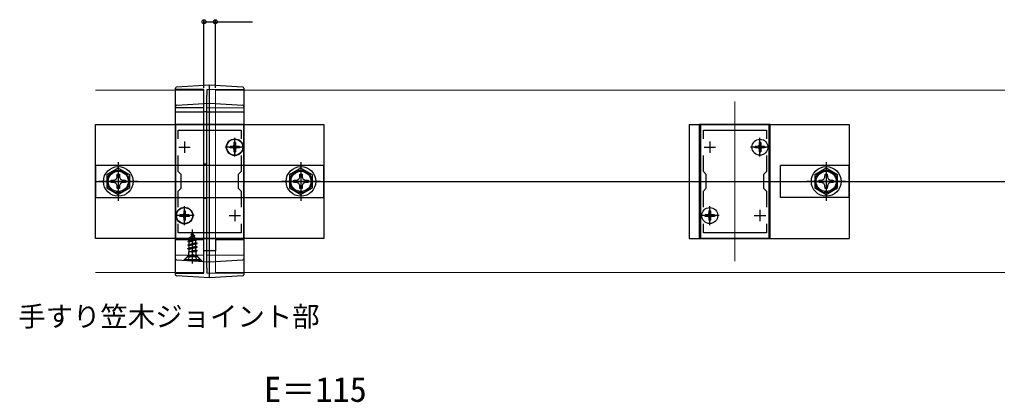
# Model space of a CAD drawing. Units: millimetres, scale not verified. Extents: x -875 to 875, y -1299 to 1292.
# Drawn here: x -343 to 85.3, y 533.3 to 698.7 of the extents above; entities that cross this region are included whole.
import ezdxf
from ezdxf.enums import TextEntityAlignment as Align

# ---------------------------------------------------------------- set-up
doc = ezdxf.new("R2010")
doc.units = ezdxf.units.MM
doc.header["$LTSCALE"] = 8
for name, color, linetype in [('0-2_USER1', 3, 'Continuous'), ('0-3_YKK_11', 7, 'Continuous'), ('0-6_YKK_13', 4, 'Continuous'), ('0-8_YKK_D', 6, 'Continuous'), ('0-A_YSS_K', 3, 'Continuous')]:
    doc.layers.add(name, color=color, linetype=linetype)
doc.layers.add('0-5_YKK_12', color=2, linetype='Continuous', lineweight=18)
doc.styles.add('ＭＳ ゴシック', font='')
doc.styles.get('ＭＳ ゴシック').set_extended_font_data('MS Gothic')

msp = doc.modelspace()

# ---------------------------------------------------------------- linework, layer by layer
at = {"layer": '0-3_YKK_11'}
for p, q in [((-273.243, 642.665), (-268.243, 642.665)), ((-270.743, 645.165), (-270.743, 640.165)), ((-251.243, 642.665), (-246.243, 642.665)), ((-248.743, 645.165), (-248.743, 640.165)), ((-43.243, 642.665), (-38.243, 642.665)), ((-40.743, 645.165), (-40.743, 640.165)), ((-21.243, 642.665), (-16.243, 642.665)), ((-18.743, 645.165), (-18.743, 640.165)), ((-273.243, 612.665), (-268.243, 612.665)), ((-270.743, 615.165), (-270.743, 610.165)), ((-251.243, 612.665), (-246.243, 612.665)), ((-248.743, 615.165), (-248.743, 610.165)), ((-43.243, 612.665), (-38.243, 612.665)), ((-40.743, 615.165), (-40.743, 610.165)), ((-21.243, 612.665), (-16.243, 612.665)), ((-18.743, 615.165), (-18.743, 610.165))]:
    msp.add_line(p, q, dxfattribs=at)
for points in [[(-274.743, 652.665), (-274.743, 602.665), (-244.743, 602.665), (-244.743, 652.665)], [(-44.743, 652.665), (-44.743, 602.665), (-14.743, 602.665), (-14.743, 652.665)]]:
    msp.add_lwpolyline(points, close=True, dxfattribs=at)
for points in [[(-273.543, 646.298), (-273.543, 650.165), (-245.943, 650.165), (-245.943, 646.298)], [(-43.543, 646.298), (-43.543, 650.165), (-15.943, 650.165), (-15.943, 646.298)], [(-273.543, 616.298), (-273.543, 623.365), (-272.243, 624.665), (-272.243, 630.665), (-273.543, 631.965), (-273.543, 639.032)], [(-245.943, 639.032), (-245.943, 631.965), (-247.243, 630.665), (-247.243, 624.665), (-245.943, 623.365), (-245.943, 616.298)], [(-43.543, 616.298), (-43.543, 623.365), (-42.243, 624.665), (-42.243, 630.665), (-43.543, 631.965), (-43.543, 639.032)], [(-15.943, 639.032), (-15.943, 631.965), (-17.243, 630.665), (-17.243, 624.665), (-15.943, 623.365), (-15.943, 616.298)], [(-245.943, 609.032), (-245.943, 605.165), (-273.543, 605.165), (-273.543, 609.032)], [(-15.943, 609.032), (-15.943, 605.165), (-43.543, 605.165), (-43.543, 609.032)]]:
    msp.add_lwpolyline(points, dxfattribs=at)
at = {"layer": '0-5_YKK_12'}
for p, q in [((-274.743, 667.665), (-309.743, 667.665)), ((-274.743, 667.665), (-262.243, 667.665)), ((-262.243, 667.665), (-262.243, 587.665)), ((-257.243, 667.665), (-257.243, 587.665)), ((-257.243, 667.665), (-244.743, 667.665)), ((785.257, 667.665), (-244.743, 667.665)), ((-259.743, 592.665), (-259.743, 662.665)), ((-29.743, 592.665), (-29.743, 662.665)), ((-274.743, 587.665), (-309.743, 587.665)), ((-274.743, 587.665), (-262.243, 587.665))]:
    msp.add_line(p, q, dxfattribs=at)
msp.add_lwpolyline([(-257.243, 587.665), (-244.743, 587.665), (785.257, 587.665)], dxfattribs=at)
at = {"layer": '0-6_YKK_13'}
for p, q in [((-274.274, 669.076), (-259.743, 669.965)), ((-259.743, 669.965), (-245.213, 669.076)), ((-262.243, 667.921), (-274.743, 667.965)), ((-274.743, 589.294), (-274.743, 665.742)), ((-262.243, 589.5), (-262.243, 665.588)), ((-244.743, 667.965), (-261.043, 667.823)), ((-261.043, 589.599), (-261.043, 665.489)), ((-259.743, 666.671), (-259.743, 666.627)), ((-259.743, 588.357), (-259.743, 666.627)), ((-244.743, 665.742), (-244.743, 589.294)), ((-262.243, 659.921), (-274.743, 659.965)), ((-274.274, 661.076), (-259.743, 661.965)), ((-244.743, 659.965), (-261.043, 659.823)), ((-259.743, 661.965), (-245.213, 661.076)), ((-274.743, 658.165), (-262.243, 658.165)), ((-261.043, 658.165), (-262.243, 658.165)), ((-261.043, 658.165), (-244.743, 658.165)), ((-49.743, 652.665), (20.257, 652.665)), ((-14.243, 652.665), (-45.243, 652.665)), ((-14.243, 602.665), (-14.243, 652.665)), ((20.257, 652.665), (20.257, 602.665)), ((-248.743, 638.515), (-248.743, 646.815)), ((-18.743, 638.515), (-18.743, 646.815)), ((-244.593, 642.665), (-252.893, 642.665)), ((-250.793, 643.015), (-250.793, 642.315)), ((-249.593, 643.015), (-250.793, 643.015)), ((-248.393, 644.715), (-249.093, 644.715)), ((-249.093, 644.715), (-249.093, 643.515)), ((-248.393, 644.715), (-248.393, 643.515)), ((-246.693, 643.015), (-247.893, 643.015)), ((-246.693, 643.015), (-246.693, 642.315)), ((-14.593, 642.665), (-22.893, 642.665)), ((-20.793, 643.015), (-20.793, 642.315)), ((-19.593, 643.015), (-20.793, 643.015)), ((-18.393, 644.715), (-19.093, 644.715)), ((-19.093, 644.715), (-19.093, 643.515)), ((-18.393, 644.715), (-18.393, 643.515)), ((-16.693, 643.015), (-17.893, 643.015)), ((-16.693, 643.015), (-16.693, 642.315)), ((-249.593, 642.315), (-250.793, 642.315)), ((-249.093, 641.815), (-249.093, 640.615)), ((-248.393, 640.615), (-249.093, 640.615)), ((-248.393, 641.815), (-248.393, 640.615)), ((-246.693, 642.315), (-247.893, 642.315)), ((-19.593, 642.315), (-20.793, 642.315)), ((-19.093, 641.815), (-19.093, 640.615)), ((-18.393, 640.615), (-19.093, 640.615)), ((-18.393, 641.815), (-18.393, 640.615)), ((-16.693, 642.315), (-17.893, 642.315)), ((-299.743, 636.165), (-299.743, 619.165)), ((-261.043, 635.165), (-262.243, 635.165)), ((-219.743, 636.165), (-219.743, 619.165)), ((10.257, 636.165), (10.257, 619.165)), ((-300.266, 629.519), (-300.244, 630.765)), ((-220.266, 629.519), (-220.244, 630.765)), ((9.734, 629.519), (9.756, 630.765)), ((-291.243, 627.665), (-308.243, 627.665)), ((-211.243, 627.665), (-228.243, 627.665)), ((18.757, 627.665), (1.757, 627.665)), ((-270.743, 608.515), (-270.743, 616.815)), ((-261.043, 620.165), (-262.243, 620.165)), ((-40.743, 608.515), (-40.743, 616.815)), ((-266.593, 612.665), (-274.893, 612.665)), ((-272.793, 613.015), (-272.793, 612.315)), ((-271.593, 613.015), (-272.793, 613.015)), ((-270.393, 614.715), (-271.093, 614.715)), ((-271.093, 614.715), (-271.093, 613.515)), ((-270.393, 614.715), (-270.393, 613.515)), ((-268.693, 613.015), (-269.893, 613.015)), ((-268.693, 613.015), (-268.693, 612.315)), ((-36.593, 612.665), (-44.893, 612.665)), ((-42.793, 613.015), (-42.793, 612.315)), ((-41.593, 613.015), (-42.793, 613.015)), ((-40.393, 614.715), (-41.093, 614.715)), ((-41.093, 614.715), (-41.093, 613.515)), ((-40.393, 614.715), (-40.393, 613.515)), ((-38.693, 613.015), (-39.893, 613.015)), ((-38.693, 613.015), (-38.693, 612.315)), ((-271.593, 612.315), (-272.793, 612.315)), ((-271.093, 611.815), (-271.093, 610.615)), ((-270.393, 610.615), (-271.093, 610.615)), ((-270.393, 611.815), (-270.393, 610.615)), ((-268.693, 612.315), (-269.893, 612.315)), ((-41.593, 612.315), (-42.793, 612.315)), ((-41.093, 611.815), (-41.093, 610.615)), ((-40.393, 610.615), (-41.093, 610.615)), ((-40.393, 611.815), (-40.393, 610.615)), ((-38.693, 612.315), (-39.893, 612.315)), ((-267.243, 605.115), (-267.99, 603.312)), ((-267.99, 603.312), (-266.819, 604.091)), ((-267.843, 604.525), (-267.376, 604.795)), ((-267.843, 604.425), (-267.843, 604.525)), ((-267.843, 604.425), (-267.589, 604.279)), ((-267.243, 591.615), (-267.243, 606.61)), ((-267.243, 605.115), (-266.819, 604.091)), ((-266.819, 604.091), (-266.193, 603.73)), ((-274.743, 602.165), (-262.243, 602.165)), ((-269.243, 601.345), (-265.493, 602.14)), ((-269.243, 601.245), (-265.493, 602.04)), ((-269.243, 601.345), (-268.667, 601.678)), ((-269.243, 601.245), (-269.243, 601.345)), ((-269.243, 601.245), (-268.718, 600.942)), ((-265.243, 600.55), (-269.243, 599.755)), ((-269.243, 599.655), (-265.243, 600.45)), ((-269.243, 599.755), (-268.718, 600.058)), ((-269.243, 599.655), (-269.243, 599.755)), ((-269.243, 599.655), (-268.718, 599.352)), ((-265.877, 601.818), (-268.718, 600.942)), ((-268.718, 600.058), (-268.718, 600.942)), ((-268.718, 600.058), (-265.768, 600.853)), ((-265.768, 600.147), (-268.718, 599.352)), ((-268.275, 602.623), (-268.667, 601.678)), ((-268.667, 601.678), (-266.173, 602.533)), ((-268.643, 602.835), (-266.193, 603.63)), ((-268.643, 602.935), (-267.99, 603.312)), ((-268.643, 602.835), (-268.275, 602.623)), ((-268.275, 602.623), (-266.544, 603.427)), ((-266.544, 603.427), (-266.193, 603.63)), ((-266.544, 603.427), (-266.173, 602.533)), ((-266.193, 603.63), (-266.193, 603.73)), ((-266.173, 602.533), (-265.493, 602.14)), ((-265.877, 601.818), (-265.493, 602.04)), ((-265.877, 601.818), (-265.768, 601.554)), ((-265.768, 600.853), (-265.768, 601.554)), ((-265.768, 600.853), (-265.243, 600.55)), ((-265.768, 600.147), (-265.243, 600.45)), ((-265.768, 599.263), (-265.768, 600.147)), ((-265.493, 602.04), (-265.493, 602.14)), ((-265.243, 600.45), (-265.243, 600.55)), ((-257.243, 602.165), (-257.243, 597.165)), ((-257.243, 602.165), (-244.743, 602.165)), ((-274.743, 595.365), (-262.243, 595.409)), ((-269.493, 595.383), (-269.493, 594.615)), ((-269.243, 598.165), (-265.243, 598.96)), ((-265.243, 598.86), (-269.243, 598.065)), ((-269.243, 598.165), (-268.718, 598.468)), ((-269.243, 598.065), (-269.243, 598.165)), ((-269.243, 598.065), (-268.718, 597.762)), ((-269.022, 596.702), (-268.718, 596.878)), ((-265.608, 596.702), (-269.022, 596.702)), ((-268.878, 595.561), (-268.878, 596.702)), ((-268.718, 598.468), (-268.718, 599.352)), ((-268.718, 598.468), (-265.768, 599.263)), ((-265.768, 598.557), (-268.718, 597.762)), ((-268.718, 596.878), (-268.718, 597.762)), ((-268.718, 596.878), (-265.768, 597.673)), ((-268.602, 596.702), (-265.243, 597.37)), ((-265.243, 597.27), (-268.098, 596.702)), ((-266.098, 594.93), (-267.243, 595.539)), ((-265.768, 596.967), (-266.749, 596.702)), ((-265.768, 599.263), (-265.243, 598.96)), ((-265.768, 598.557), (-265.243, 598.86)), ((-265.768, 597.673), (-265.768, 598.557)), ((-265.768, 597.673), (-265.243, 597.37)), ((-265.768, 596.967), (-265.243, 597.27)), ((-265.768, 596.702), (-265.768, 596.967)), ((-265.608, 595.561), (-265.608, 596.702)), ((-265.243, 598.86), (-265.243, 598.96)), ((-265.243, 597.27), (-265.243, 597.37)), ((-264.993, 594.615), (-264.993, 595.399)), ((-261.043, 597.165), (-262.243, 597.165)), ((-257.243, 597.165), (-261.043, 597.165)), ((-261.043, 595.507), (-244.743, 595.365)), ((-274.274, 593.254), (-259.743, 592.365)), ((-269.493, 594.615), (-271.051, 593.057)), ((-270.743, 593.365), (-269.112, 594.996)), ((-270.743, 593.115), (-270.743, 593.365)), ((-270.743, 593.365), (-263.743, 593.365)), ((-270.743, 593.115), (-263.743, 593.115)), ((-264.993, 594.615), (-269.493, 594.615)), ((-265.493, 595.115), (-268.993, 595.115)), ((-265.193, 593.115), (-266.098, 594.93)), ((-262.938, 592.56), (-264.993, 594.615)), ((-259.743, 592.365), (-245.213, 593.254)), ((-274.743, 587.365), (-262.243, 587.409)), ((-261.043, 587.507), (-244.743, 587.365))]:
    msp.add_line(p, q, dxfattribs=at)
for points in [[(-274.743, 665.742), (-274.743, 666.038), (-274.743, 666.329), (-274.743, 666.615), (-274.743, 666.893), (-274.743, 667.156), (-274.743, 667.405), (-274.743, 667.636), (-274.743, 667.846), (-274.743, 668.033), (-274.743, 668.196), (-274.743, 668.331), (-274.743, 668.437), (-274.743, 668.515), (-274.743, 668.562), (-274.743, 668.577)], [(-259.743, 666.627), (-259.743, 666.975), (-259.743, 667.318), (-259.743, 667.655), (-259.743, 667.982), (-259.743, 668.292), (-259.743, 668.584), (-259.743, 668.857), (-259.743, 669.104), (-259.743, 669.324), (-259.743, 669.516), (-259.743, 669.675), (-259.743, 669.8), (-259.743, 669.891), (-259.743, 669.947), (-259.743, 669.965)], [(-244.743, 668.577), (-244.743, 668.562), (-244.743, 668.515), (-244.743, 668.437), (-244.743, 668.331), (-244.743, 668.196), (-244.743, 668.033), (-244.743, 667.846), (-244.743, 667.636), (-244.743, 667.405), (-244.743, 667.156), (-244.743, 666.893), (-244.743, 666.615), (-244.743, 666.329), (-244.743, 666.038), (-244.743, 665.742)], [(-262.243, 665.588), (-262.243, 665.919), (-262.243, 666.242), (-262.243, 666.555), (-262.243, 666.846), (-262.243, 667.113), (-262.243, 667.349), (-262.243, 667.549), (-262.243, 667.709), (-262.243, 667.826), (-262.243, 667.897), (-262.243, 667.921)], [(-261.043, 667.823), (-261.043, 667.799), (-261.043, 667.728), (-261.043, 667.611), (-261.043, 667.452), (-261.043, 667.251), (-261.043, 667.016), (-261.043, 666.749), (-261.043, 666.458), (-261.043, 666.147), (-261.043, 665.822), (-261.043, 665.489)], [(-49.743, 652.665), (-49.743, 602.665), (20.257, 602.665)], [(-14.243, 602.665), (-45.243, 602.665), (-45.243, 652.665)], [(20.257, 620.665), (20.257, 634.665), (-9.743, 634.665)], [(20.257, 620.665), (-9.743, 620.665), (-9.743, 634.665)], [(-300.244, 630.765), (-299.242, 630.765), (-299.22, 629.519)], [(-220.244, 630.765), (-219.242, 630.765), (-219.22, 629.519)], [(9.756, 630.765), (10.758, 630.765), (10.78, 629.519)], [(-301.597, 627.142), (-302.843, 627.164), (-302.843, 628.166), (-301.597, 628.188)], [(-301.597, 628.188), (-300.728, 628.65), (-300.266, 629.519)], [(-300.266, 625.811), (-300.728, 626.68), (-301.597, 627.142)], [(-299.22, 625.811), (-299.242, 624.565), (-300.244, 624.565), (-300.266, 625.811)], [(-299.22, 629.519), (-298.758, 628.65), (-297.89, 628.188)], [(-297.89, 627.142), (-298.758, 626.68), (-299.22, 625.811)], [(-297.89, 628.188), (-296.643, 628.166), (-296.643, 627.164), (-297.89, 627.142)], [(-221.597, 627.142), (-222.843, 627.164), (-222.843, 628.166), (-221.597, 628.188)], [(-221.597, 628.188), (-220.728, 628.65), (-220.266, 629.519)], [(-220.266, 625.811), (-220.728, 626.68), (-221.597, 627.142)], [(-219.22, 625.811), (-219.242, 624.565), (-220.244, 624.565), (-220.266, 625.811)], [(-219.22, 629.519), (-218.758, 628.65), (-217.89, 628.188)], [(-217.89, 627.142), (-218.758, 626.68), (-219.22, 625.811)], [(-217.89, 628.188), (-216.643, 628.166), (-216.643, 627.164), (-217.89, 627.142)], [(8.403, 627.142), (7.157, 627.164), (7.157, 628.166), (8.403, 628.188)], [(8.403, 628.188), (9.272, 628.65), (9.734, 629.519)], [(9.734, 625.811), (9.272, 626.68), (8.403, 627.142)], [(10.78, 625.811), (10.758, 624.565), (9.756, 624.565), (9.734, 625.811)], [(10.78, 629.519), (11.242, 628.65), (12.11, 628.188)], [(12.11, 627.142), (11.242, 626.68), (10.78, 625.811)], [(12.11, 628.188), (13.357, 628.166), (13.357, 627.164), (12.11, 627.142)], [(-268.643, 602.835), (-268.643, 602.935), (-266.193, 603.73)], [(-269.293, 593.115), (-268.388, 594.93), (-267.243, 595.539)], [(-263.743, 593.115), (-263.743, 593.365), (-265.374, 594.996)], [(-274.743, 586.753), (-274.743, 586.766), (-274.743, 586.807), (-274.743, 586.874), (-274.743, 586.967), (-274.743, 587.085), (-274.743, 587.227), (-274.743, 587.392), (-274.743, 587.578), (-274.743, 587.782), (-274.743, 588.004), (-274.743, 588.242), (-274.743, 588.491), (-274.743, 588.75), (-274.743, 589.019), (-274.743, 589.294)], [(-262.243, 587.409), (-262.243, 587.424), (-262.243, 587.468), (-262.243, 587.541), (-262.243, 587.643), (-262.243, 587.771), (-262.243, 587.924), (-262.243, 588.101), (-262.243, 588.297), (-262.243, 588.513), (-262.243, 588.744), (-262.243, 588.987), (-262.243, 589.24), (-262.243, 589.5)], [(-261.043, 589.599), (-261.043, 589.34), (-261.043, 589.088), (-261.043, 588.844), (-261.043, 588.613), (-261.043, 588.398), (-261.043, 588.2), (-261.043, 588.024), (-261.043, 587.871), (-261.043, 587.742), (-261.043, 587.641), (-261.043, 587.567), (-261.043, 587.522), (-261.043, 587.507)], [(-259.743, 585.365), (-259.743, 585.381), (-259.743, 585.429), (-259.743, 585.508), (-259.743, 585.618), (-259.743, 585.756), (-259.743, 585.923), (-259.743, 586.118), (-259.743, 586.337), (-259.743, 586.577), (-259.743, 586.838), (-259.743, 587.118), (-259.743, 587.411), (-259.743, 587.717), (-259.743, 588.033), (-259.743, 588.357)], [(-244.743, 589.294), (-244.743, 589.019), (-244.743, 588.75), (-244.743, 588.491), (-244.743, 588.242), (-244.743, 588.004), (-244.743, 587.782), (-244.743, 587.578), (-244.743, 587.392), (-244.743, 587.227), (-244.743, 587.085), (-244.743, 586.967), (-244.743, 586.874), (-244.743, 586.807), (-244.743, 586.766), (-244.743, 586.753)], [(-245.213, 586.254), (-259.743, 585.365), (-274.274, 586.254)]]:
    msp.add_lwpolyline(points, dxfattribs=at)
for points in [[(-209.743, 652.665), (-209.743, 602.665), (-309.743, 602.665), (-309.743, 652.665)], [(-309.743, 620.665), (-209.743, 620.665), (-209.743, 634.665), (-309.743, 634.665)], [(-294.743, 630.552), (-299.743, 633.438), (-304.743, 630.552), (-304.743, 624.778), (-299.743, 621.891), (-294.743, 624.778)], [(-214.743, 630.552), (-219.743, 633.438), (-224.743, 630.552), (-224.743, 624.778), (-219.743, 621.891), (-214.743, 624.778)], [(15.257, 630.552), (10.257, 633.438), (5.257, 630.552), (5.257, 624.778), (10.257, 621.891), (15.257, 624.778)]]:
    msp.add_lwpolyline(points, close=True, dxfattribs=at)
for centre, radius in [((-248.743, 642.665), 3.65), ((-248.743, 642.665), 3.5), ((-18.743, 642.665), 3.5), ((-299.743, 627.665), 6.5), ((-219.743, 627.665), 6.5), ((10.257, 627.665), 6.5), ((-299.743, 627.665), 4.907), ((-299.743, 627.665), 4.432), ((-219.743, 627.665), 4.907), ((-219.743, 627.665), 4.432), ((10.257, 627.665), 4.907), ((10.257, 627.665), 4.432), ((-270.743, 612.665), 3.65), ((-270.743, 612.665), 3.5), ((-40.743, 612.665), 3.5)]:
    msp.add_circle(centre, radius, dxfattribs=at)
for centre, radius, start, end in [((-274.243, 668.577), 0.5, 93.5, 180), ((-245.243, 668.577), 0.5, 0, 86.5), ((-274.243, 660.577), 0.5, 93.5, 180), ((-245.243, 660.577), 0.5, 0, 86.5), ((-249.593, 643.515), 0.5, 270, 0), ((-247.893, 643.515), 0.5, 180, 270), ((-19.593, 643.515), 0.5, 270, 0), ((-17.893, 643.515), 0.5, 180, 270), ((-249.593, 641.815), 0.5, 0, 90), ((-247.893, 641.815), 0.5, 90, 180), ((-19.593, 641.815), 0.5, 0, 90), ((-17.893, 641.815), 0.5, 90, 180), ((-271.593, 613.515), 0.5, 270, 0), ((-269.893, 613.515), 0.5, 180, 270), ((-41.593, 613.515), 0.5, 270, 0), ((-39.893, 613.515), 0.5, 180, 270), ((-271.593, 611.815), 0.5, 0, 90), ((-269.893, 611.815), 0.5, 90, 180), ((-41.593, 611.815), 0.5, 0, 90), ((-39.893, 611.815), 0.5, 90, 180), ((-269.678, 595.561), 0.8, 315, 0), ((-264.808, 595.561), 0.8, 180, 225), ((-274.243, 593.753), 0.5, 180, 266.5), ((-245.243, 593.753), 0.5, 273.5, 0), ((-274.243, 586.753), 0.5, 180, 266.5), ((-245.243, 586.753), 0.5, 273.5, 0)]:
    msp.add_arc(centre, radius, start, end, dxfattribs=at)
at = {"layer": '0-8_YKK_D'}
for p, q in [((-262.243, 668.665), (-262.243, 698.665)), ((-257.243, 668.665), (-257.243, 698.665))]:
    msp.add_line(p, q, dxfattribs=at)
msp.add_lwpolyline([(-262.243, 697.665), (-257.243, 697.665), (-241.05, 697.665)], dxfattribs=at)
for centre in [(-262.243, 697.665), (-257.243, 697.665)]:
    msp.add_circle(centre, 0.875, dxfattribs=at)
at = {"layer": '0-A_YSS_K'}
msp.add_line((-309.743, 627.665), (857.798, 627.665), dxfattribs=at)

# ---------------------------------------------------------------- texts
at = {"layer": '0-2_USER1', "style": 'ＭＳ ゴシック'}
msp.add_text('手すり笠木ジョイント部', height=8.798, dxfattribs=at).set_placement((-343.591, 561.391), align=Align.BOTTOM_LEFT)
at = {"layer": '0-8_YKK_D', "style": 'ＭＳ ゴシック'}
msp.add_text('E＝115', height=11, dxfattribs=at).set_placement((-235.865, 527.661), align=Align.BOTTOM_LEFT)

doc.saveas('drawing.dxf')
